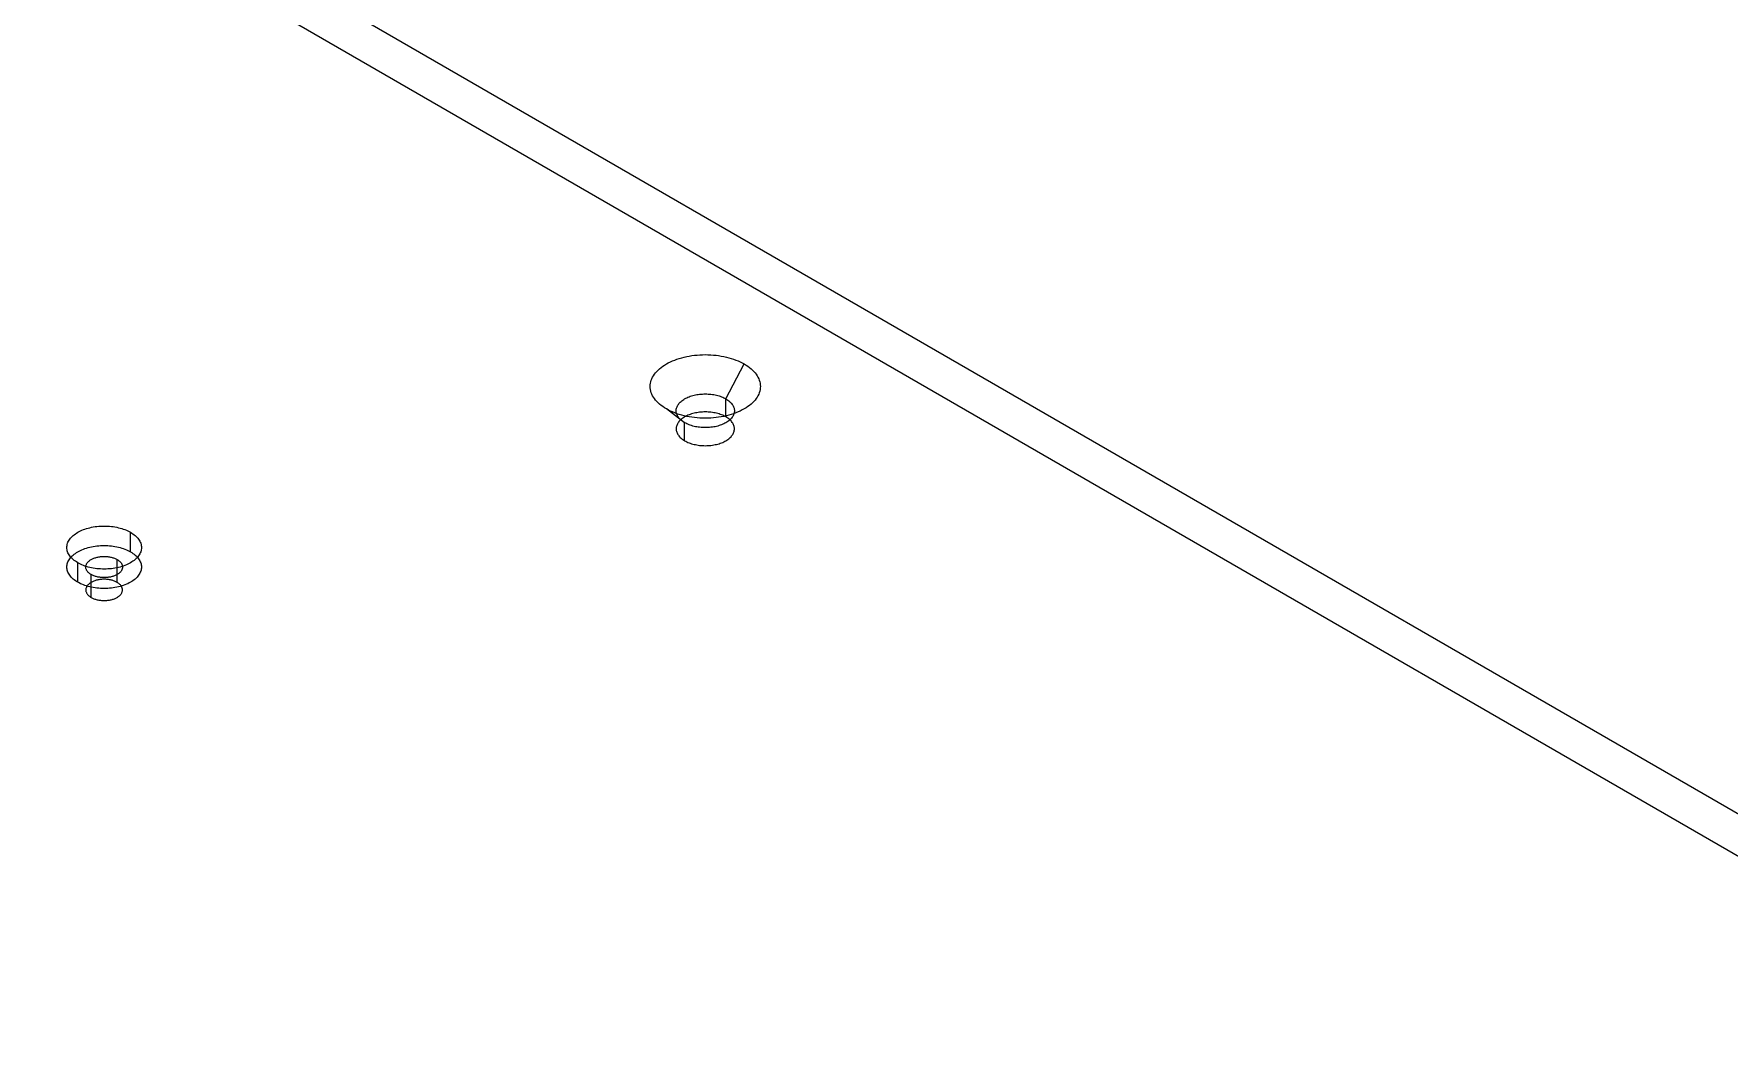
# Model space of a CAD drawing. Header units: inches. Extents: x 2 to 134, y 2 to 86.
# Drawn here: x 118.44 to 121.591, y 48.99 to 50.88 of the extents above; entities that cross this region are included whole.
import ezdxf

# ---------------------------------------------------------------- set-up
doc = ezdxf.new("R2010")
doc.units = ezdxf.units.IN
doc.header["$MEASUREMENT"] = 0

msp = doc.modelspace()

# ---------------------------------------------------------------- linework, layer by layer
at = {"layer": 'OUTLINE'}
for p, q in [((112.8781, 54.4716), (129.2222, 45.0351)), ((112.8781, 54.3929), (129.2222, 44.9563)), ((119.6088, 50.2625), (119.6121, 50.2647)), ((119.6121, 50.2647), (119.6156, 50.2668)), ((119.6156, 50.2668), (119.6192, 50.2688)), ((119.6192, 50.2688), (119.623, 50.2707)), ((119.623, 50.2707), (119.627, 50.2724)), ((119.627, 50.2724), (119.6311, 50.2741)), ((119.6311, 50.2741), (119.6353, 50.2757)), ((119.6353, 50.2757), (119.6397, 50.2771)), ((119.6397, 50.2771), (119.6442, 50.2784)), ((119.6442, 50.2784), (119.6488, 50.2796)), ((119.6488, 50.2796), (119.6535, 50.2806)), ((119.6535, 50.2806), (119.6582, 50.2815)), ((119.6582, 50.2815), (119.6631, 50.2823)), ((119.6631, 50.2823), (119.668, 50.2829)), ((119.668, 50.2829), (119.6729, 50.2834)), ((119.6729, 50.2834), (119.6779, 50.2838)), ((119.6779, 50.2838), (119.6829, 50.284)), ((119.6829, 50.284), (119.688, 50.2841)), ((119.688, 50.2841), (119.693, 50.284)), ((119.693, 50.284), (119.698, 50.2838)), ((119.698, 50.2838), (119.703, 50.2834)), ((119.703, 50.2834), (119.7079, 50.2829)), ((119.7079, 50.2829), (119.7128, 50.2823)), ((119.7128, 50.2823), (119.7177, 50.2815)), ((119.7177, 50.2815), (119.7224, 50.2806)), ((119.7224, 50.2806), (119.7271, 50.2796)), ((119.7263, 50.2019), (119.7604, 50.2668)), ((119.7271, 50.2796), (119.7317, 50.2784)), ((119.7317, 50.2784), (119.7362, 50.2771)), ((119.7362, 50.2771), (119.7406, 50.2757)), ((119.7406, 50.2757), (119.7448, 50.2741)), ((119.7448, 50.2741), (119.7489, 50.2724)), ((119.7489, 50.2724), (119.7529, 50.2707)), ((119.7529, 50.2707), (119.7567, 50.2688)), ((119.7567, 50.2688), (119.7604, 50.2668)), ((119.7604, 50.2668), (119.7638, 50.2647)), ((119.7638, 50.2647), (119.7671, 50.2625)), ((119.5861, 50.2308), (119.5867, 50.2336)), ((119.5867, 50.2336), (119.5875, 50.2365)), ((119.5875, 50.2365), (119.5886, 50.2393)), ((119.5886, 50.2393), (119.59, 50.2421)), ((119.59, 50.2421), (119.5916, 50.2449)), ((119.5916, 50.2449), (119.5934, 50.2476)), ((119.5934, 50.2476), (119.5954, 50.2502)), ((119.5954, 50.2502), (119.5977, 50.2528)), ((119.5977, 50.2528), (119.6001, 50.2553)), ((119.6001, 50.2553), (119.6028, 50.2578)), ((119.6028, 50.2578), (119.6057, 50.2602)), ((119.6057, 50.2602), (119.6088, 50.2625)), ((119.7671, 50.2625), (119.7702, 50.2602)), ((119.7702, 50.2602), (119.7731, 50.2578)), ((119.7731, 50.2578), (119.7758, 50.2553)), ((119.7758, 50.2553), (119.7783, 50.2528)), ((119.7783, 50.2528), (119.7805, 50.2502)), ((119.7805, 50.2502), (119.7825, 50.2476)), ((119.7825, 50.2476), (119.7844, 50.2449)), ((119.7844, 50.2449), (119.7859, 50.2421)), ((119.7859, 50.2421), (119.7873, 50.2393)), ((119.7873, 50.2393), (119.7884, 50.2365)), ((119.7884, 50.2365), (119.7892, 50.2336)), ((119.7892, 50.2336), (119.7898, 50.2308)), ((119.5856, 50.225), (119.5857, 50.2279)), ((119.5857, 50.2221), (119.5856, 50.225)), ((119.5857, 50.2279), (119.5861, 50.2308)), ((119.5861, 50.2192), (119.5857, 50.2221)), ((119.5867, 50.2163), (119.5861, 50.2192)), ((119.5875, 50.2134), (119.5867, 50.2163)), ((119.5886, 50.2106), (119.5875, 50.2134)), ((119.59, 50.2078), (119.5886, 50.2106)), ((119.5916, 50.205), (119.59, 50.2078)), ((119.5934, 50.2023), (119.5916, 50.205)), ((119.5954, 50.1997), (119.5934, 50.2023)), ((119.646, 50.1996), (119.6478, 50.2007)), ((119.6478, 50.2007), (119.6496, 50.2019)), ((119.6496, 50.2019), (119.6515, 50.2029)), ((119.6515, 50.2029), (119.6536, 50.2039)), ((119.6536, 50.2039), (119.6557, 50.2049)), ((119.6557, 50.2049), (119.6578, 50.2057)), ((119.6578, 50.2057), (119.6601, 50.2066)), ((119.6601, 50.2066), (119.6624, 50.2073)), ((119.6624, 50.2073), (119.6648, 50.208)), ((119.6648, 50.208), (119.6672, 50.2086)), ((119.6672, 50.2086), (119.6697, 50.2092)), ((119.6697, 50.2092), (119.6722, 50.2097)), ((119.6722, 50.2097), (119.6748, 50.2101)), ((119.6748, 50.2101), (119.6774, 50.2104)), ((119.6774, 50.2104), (119.68, 50.2107)), ((119.68, 50.2107), (119.6826, 50.2109)), ((119.6826, 50.2109), (119.6853, 50.211)), ((119.6853, 50.211), (119.688, 50.211)), ((119.688, 50.211), (119.6906, 50.211)), ((119.6906, 50.211), (119.6933, 50.2109)), ((119.6933, 50.2109), (119.6959, 50.2107)), ((119.6959, 50.2107), (119.6985, 50.2104)), ((119.6985, 50.2104), (119.7011, 50.2101)), ((119.7011, 50.2101), (119.7037, 50.2097)), ((119.7037, 50.2097), (119.7062, 50.2092)), ((119.7062, 50.2092), (119.7087, 50.2086)), ((119.7087, 50.2086), (119.7111, 50.208)), ((119.7111, 50.208), (119.7135, 50.2073)), ((119.7135, 50.2073), (119.7158, 50.2066)), ((119.7158, 50.2066), (119.7181, 50.2057)), ((119.7181, 50.2057), (119.7203, 50.2049)), ((119.7203, 50.2049), (119.7224, 50.2039)), ((119.7224, 50.2039), (119.7244, 50.2029)), ((119.7244, 50.2029), (119.7263, 50.2019)), ((119.7263, 50.1684), (119.7263, 50.2019)), ((119.7263, 50.2019), (119.7281, 50.2007)), ((119.7281, 50.2007), (119.7299, 50.1996)), ((119.7825, 50.2023), (119.7805, 50.1997)), ((119.7844, 50.205), (119.7825, 50.2023)), ((119.7859, 50.2078), (119.7844, 50.205)), ((119.7873, 50.2106), (119.7859, 50.2078)), ((119.7884, 50.2134), (119.7873, 50.2106)), ((119.7892, 50.2163), (119.7884, 50.2134)), ((119.7898, 50.2192), (119.7892, 50.2163)), ((119.7898, 50.2308), (119.7902, 50.2279)), ((119.7902, 50.2221), (119.7898, 50.2192)), ((119.7902, 50.2279), (119.7903, 50.225)), ((119.7903, 50.225), (119.7902, 50.2221)), ((119.5977, 50.1971), (119.5954, 50.1997)), ((119.6001, 50.1946), (119.5977, 50.1971)), ((119.6028, 50.1921), (119.6001, 50.1946)), ((119.6057, 50.1897), (119.6028, 50.1921)), ((119.6088, 50.1875), (119.6057, 50.1897)), ((119.6121, 50.1853), (119.6088, 50.1875)), ((119.6156, 50.1832), (119.6121, 50.1853)), ((119.6192, 50.1812), (119.6156, 50.1832)), ((119.6496, 50.1576), (119.6156, 50.1832)), ((119.623, 50.1793), (119.6192, 50.1812)), ((119.627, 50.1775), (119.623, 50.1793)), ((119.6311, 50.1758), (119.627, 50.1775)), ((119.6353, 50.1743), (119.6311, 50.1758)), ((119.6337, 50.1797), (119.6338, 50.1813)), ((119.6338, 50.1782), (119.6337, 50.1797)), ((119.6338, 50.1813), (119.634, 50.1828)), ((119.634, 50.1767), (119.6338, 50.1782)), ((119.634, 50.1828), (119.6343, 50.1843)), ((119.6343, 50.1751), (119.634, 50.1767)), ((119.6343, 50.1843), (119.6348, 50.1858)), ((119.6348, 50.1736), (119.6343, 50.1751)), ((119.6348, 50.1858), (119.6354, 50.1873)), ((119.6354, 50.1721), (119.6348, 50.1736)), ((119.6397, 50.1728), (119.6353, 50.1743)), ((119.6354, 50.1873), (119.6361, 50.1888)), ((119.6361, 50.1706), (119.6354, 50.1721)), ((119.6361, 50.1888), (119.6369, 50.1903)), ((119.6369, 50.1692), (119.6361, 50.1706)), ((119.6369, 50.1903), (119.6379, 50.1917)), ((119.6379, 50.1677), (119.6369, 50.1692)), ((119.6379, 50.1917), (119.6389, 50.1931)), ((119.6389, 50.1931), (119.6401, 50.1945)), ((119.6442, 50.1715), (119.6397, 50.1728)), ((119.6401, 50.1945), (119.6415, 50.1958)), ((119.6415, 50.1958), (119.6429, 50.1971)), ((119.6429, 50.1971), (119.6444, 50.1984)), ((119.6488, 50.1703), (119.6442, 50.1715)), ((119.6444, 50.1984), (119.646, 50.1996)), ((119.6535, 50.1693), (119.6488, 50.1703)), ((119.6515, 50.1694), (119.6496, 50.1684)), ((119.6536, 50.1704), (119.6515, 50.1694)), ((119.6582, 50.1684), (119.6535, 50.1693)), ((119.6557, 50.1714), (119.6536, 50.1704)), ((119.6578, 50.1723), (119.6557, 50.1714)), ((119.6601, 50.1731), (119.6578, 50.1723)), ((119.6624, 50.1739), (119.6601, 50.1731)), ((119.6648, 50.1745), (119.6624, 50.1739)), ((119.6672, 50.1752), (119.6648, 50.1745)), ((119.6697, 50.1757), (119.6672, 50.1752)), ((119.6722, 50.1762), (119.6697, 50.1757)), ((119.6748, 50.1766), (119.6722, 50.1762)), ((119.6774, 50.1769), (119.6748, 50.1766)), ((119.68, 50.1772), (119.6774, 50.1769)), ((119.6826, 50.1774), (119.68, 50.1772)), ((119.6853, 50.1775), (119.6826, 50.1774)), ((119.688, 50.1775), (119.6853, 50.1775)), ((119.6906, 50.1775), (119.688, 50.1775)), ((119.6933, 50.1774), (119.6906, 50.1775)), ((119.6959, 50.1772), (119.6933, 50.1774)), ((119.6985, 50.1769), (119.6959, 50.1772)), ((119.7011, 50.1766), (119.6985, 50.1769)), ((119.7037, 50.1762), (119.7011, 50.1766)), ((119.7062, 50.1757), (119.7037, 50.1762)), ((119.7087, 50.1752), (119.7062, 50.1757)), ((119.7111, 50.1745), (119.7087, 50.1752)), ((119.7135, 50.1739), (119.7111, 50.1745)), ((119.7158, 50.1731), (119.7135, 50.1739)), ((119.7181, 50.1723), (119.7158, 50.1731)), ((119.7224, 50.1693), (119.7177, 50.1684)), ((119.7203, 50.1714), (119.7181, 50.1723)), ((119.7224, 50.1704), (119.7203, 50.1714)), ((119.7244, 50.1694), (119.7224, 50.1704)), ((119.7271, 50.1703), (119.7224, 50.1693)), ((119.7263, 50.1684), (119.7244, 50.1694)), ((119.7317, 50.1715), (119.7271, 50.1703)), ((119.7299, 50.1996), (119.7315, 50.1984)), ((119.7315, 50.1984), (119.733, 50.1971)), ((119.7362, 50.1728), (119.7317, 50.1715)), ((119.733, 50.1971), (119.7345, 50.1958)), ((119.7345, 50.1958), (119.7358, 50.1945)), ((119.7358, 50.1945), (119.737, 50.1931)), ((119.7406, 50.1743), (119.7362, 50.1728)), ((119.737, 50.1931), (119.738, 50.1917)), ((119.738, 50.1917), (119.739, 50.1903)), ((119.739, 50.1692), (119.738, 50.1677)), ((119.739, 50.1903), (119.7398, 50.1888)), ((119.7398, 50.1706), (119.739, 50.1692)), ((119.7398, 50.1888), (119.7406, 50.1873)), ((119.7406, 50.1721), (119.7398, 50.1706)), ((119.7406, 50.1873), (119.7411, 50.1858)), ((119.7448, 50.1758), (119.7406, 50.1743)), ((119.7411, 50.1736), (119.7406, 50.1721)), ((119.7411, 50.1858), (119.7416, 50.1843)), ((119.7416, 50.1751), (119.7411, 50.1736)), ((119.7416, 50.1843), (119.7419, 50.1828)), ((119.7419, 50.1767), (119.7416, 50.1751)), ((119.7419, 50.1828), (119.7421, 50.1813)), ((119.7421, 50.1782), (119.7419, 50.1767)), ((119.7421, 50.1813), (119.7422, 50.1797)), ((119.7422, 50.1797), (119.7421, 50.1782)), ((119.7489, 50.1775), (119.7448, 50.1758)), ((119.7529, 50.1793), (119.7489, 50.1775)), ((119.7567, 50.1812), (119.7529, 50.1793)), ((119.7604, 50.1832), (119.7567, 50.1812)), ((119.7638, 50.1853), (119.7604, 50.1832)), ((119.7671, 50.1875), (119.7638, 50.1853)), ((119.7702, 50.1897), (119.7671, 50.1875)), ((119.7731, 50.1921), (119.7702, 50.1897)), ((119.7758, 50.1946), (119.7731, 50.1921)), ((119.7783, 50.1971), (119.7758, 50.1946)), ((119.7805, 50.1997), (119.7783, 50.1971)), ((119.6338, 50.1478), (119.6337, 50.1462)), ((119.6337, 50.1462), (119.6338, 50.1447)), ((119.634, 50.1493), (119.6338, 50.1478)), ((119.6338, 50.1447), (119.634, 50.1432)), ((119.6343, 50.1508), (119.634, 50.1493)), ((119.634, 50.1432), (119.6343, 50.1417)), ((119.6348, 50.1524), (119.6343, 50.1508)), ((119.6343, 50.1417), (119.6348, 50.1401)), ((119.6354, 50.1538), (119.6348, 50.1524)), ((119.6348, 50.1401), (119.6354, 50.1386)), ((119.6361, 50.1553), (119.6354, 50.1538)), ((119.6354, 50.1386), (119.6361, 50.1372)), ((119.6369, 50.1568), (119.6361, 50.1553)), ((119.6379, 50.1582), (119.6369, 50.1568)), ((119.6389, 50.1663), (119.6379, 50.1677)), ((119.6389, 50.1596), (119.6379, 50.1582)), ((119.6401, 50.165), (119.6389, 50.1663)), ((119.6401, 50.161), (119.6389, 50.1596)), ((119.6415, 50.1636), (119.6401, 50.165)), ((119.6415, 50.1623), (119.6401, 50.161)), ((119.6429, 50.1623), (119.6415, 50.1636)), ((119.6429, 50.1636), (119.6415, 50.1623)), ((119.6444, 50.1649), (119.6429, 50.1636)), ((119.6444, 50.1611), (119.6429, 50.1623)), ((119.646, 50.1661), (119.6444, 50.1649)), ((119.646, 50.1599), (119.6444, 50.1611)), ((119.6478, 50.1673), (119.646, 50.1661)), ((119.6478, 50.1587), (119.646, 50.1599)), ((119.6496, 50.1684), (119.6478, 50.1673)), ((119.6496, 50.1576), (119.6478, 50.1587)), ((119.6496, 50.1241), (119.6496, 50.1576)), ((119.6515, 50.1565), (119.6496, 50.1576)), ((119.6536, 50.1555), (119.6515, 50.1565)), ((119.6557, 50.1546), (119.6536, 50.1555)), ((119.6578, 50.1537), (119.6557, 50.1546)), ((119.6601, 50.1529), (119.6578, 50.1537)), ((119.6631, 50.1676), (119.6582, 50.1684)), ((119.6624, 50.1521), (119.6601, 50.1529)), ((119.6648, 50.1514), (119.6624, 50.1521)), ((119.668, 50.167), (119.6631, 50.1676)), ((119.6672, 50.1508), (119.6648, 50.1514)), ((119.6697, 50.1502), (119.6672, 50.1508)), ((119.6729, 50.1665), (119.668, 50.167)), ((119.6722, 50.1498), (119.6697, 50.1502)), ((119.6748, 50.1494), (119.6722, 50.1498)), ((119.6779, 50.1661), (119.6729, 50.1665)), ((119.6774, 50.149), (119.6748, 50.1494)), ((119.68, 50.1488), (119.6774, 50.149)), ((119.6829, 50.1659), (119.6779, 50.1661)), ((119.6826, 50.1486), (119.68, 50.1488)), ((119.6853, 50.1485), (119.6826, 50.1486)), ((119.688, 50.1658), (119.6829, 50.1659)), ((119.688, 50.1484), (119.6853, 50.1485)), ((119.693, 50.1659), (119.688, 50.1658)), ((119.6906, 50.1485), (119.688, 50.1484)), ((119.6933, 50.1486), (119.6906, 50.1485)), ((119.698, 50.1661), (119.693, 50.1659)), ((119.6959, 50.1488), (119.6933, 50.1486)), ((119.6985, 50.149), (119.6959, 50.1488)), ((119.703, 50.1665), (119.698, 50.1661)), ((119.7011, 50.1494), (119.6985, 50.149)), ((119.7037, 50.1498), (119.7011, 50.1494)), ((119.7079, 50.167), (119.703, 50.1665)), ((119.7062, 50.1502), (119.7037, 50.1498)), ((119.7087, 50.1508), (119.7062, 50.1502)), ((119.7128, 50.1676), (119.7079, 50.167)), ((119.7111, 50.1514), (119.7087, 50.1508)), ((119.7135, 50.1521), (119.7111, 50.1514)), ((119.7177, 50.1684), (119.7128, 50.1676)), ((119.7158, 50.1529), (119.7135, 50.1521)), ((119.7181, 50.1537), (119.7158, 50.1529)), ((119.7203, 50.1546), (119.7181, 50.1537)), ((119.7224, 50.1555), (119.7203, 50.1546)), ((119.7244, 50.1565), (119.7224, 50.1555)), ((119.7263, 50.1576), (119.7244, 50.1565)), ((119.7281, 50.1673), (119.7263, 50.1684)), ((119.7281, 50.1587), (119.7263, 50.1576)), ((119.7299, 50.1661), (119.7281, 50.1673)), ((119.7299, 50.1599), (119.7281, 50.1587)), ((119.7315, 50.1649), (119.7299, 50.1661)), ((119.7315, 50.1611), (119.7299, 50.1599)), ((119.733, 50.1636), (119.7315, 50.1649)), ((119.733, 50.1623), (119.7315, 50.1611)), ((119.7345, 50.1623), (119.733, 50.1636)), ((119.7345, 50.1636), (119.733, 50.1623)), ((119.7358, 50.165), (119.7345, 50.1636)), ((119.7358, 50.161), (119.7345, 50.1623)), ((119.737, 50.1663), (119.7358, 50.165)), ((119.737, 50.1596), (119.7358, 50.161)), ((119.738, 50.1677), (119.737, 50.1663)), ((119.738, 50.1582), (119.737, 50.1596)), ((119.739, 50.1568), (119.738, 50.1582)), ((119.7398, 50.1553), (119.739, 50.1568)), ((119.7406, 50.1538), (119.7398, 50.1553)), ((119.7398, 50.1372), (119.7406, 50.1386)), ((119.7411, 50.1524), (119.7406, 50.1538)), ((119.7406, 50.1386), (119.7411, 50.1401)), ((119.7416, 50.1508), (119.7411, 50.1524)), ((119.7411, 50.1401), (119.7416, 50.1417)), ((119.7419, 50.1493), (119.7416, 50.1508)), ((119.7416, 50.1417), (119.7419, 50.1432)), ((119.7421, 50.1478), (119.7419, 50.1493)), ((119.7419, 50.1432), (119.7421, 50.1447)), ((119.7422, 50.1462), (119.7421, 50.1478)), ((119.7421, 50.1447), (119.7422, 50.1462)), ((119.6361, 50.1372), (119.6369, 50.1357)), ((119.6369, 50.1357), (119.6379, 50.1343)), ((119.6379, 50.1343), (119.6389, 50.1329)), ((119.6389, 50.1329), (119.6401, 50.1315)), ((119.6401, 50.1315), (119.6415, 50.1302)), ((119.6415, 50.1302), (119.6429, 50.1289)), ((119.6429, 50.1289), (119.6444, 50.1276)), ((119.6444, 50.1276), (119.646, 50.1264)), ((119.646, 50.1264), (119.6478, 50.1252)), ((119.6478, 50.1252), (119.6496, 50.1241)), ((119.6496, 50.1241), (119.6515, 50.123)), ((119.6515, 50.123), (119.6536, 50.122)), ((119.6536, 50.122), (119.6557, 50.1211)), ((119.6557, 50.1211), (119.6578, 50.1202)), ((119.6578, 50.1202), (119.6601, 50.1194)), ((119.6601, 50.1194), (119.6624, 50.1186)), ((119.6624, 50.1186), (119.6648, 50.1179)), ((119.6648, 50.1179), (119.6672, 50.1173)), ((119.6672, 50.1173), (119.6697, 50.1168)), ((119.6697, 50.1168), (119.6722, 50.1163)), ((119.6722, 50.1163), (119.6748, 50.1159)), ((119.6748, 50.1159), (119.6774, 50.1155)), ((119.6774, 50.1155), (119.68, 50.1153)), ((119.68, 50.1153), (119.6826, 50.1151)), ((119.6826, 50.1151), (119.6853, 50.115)), ((119.6853, 50.115), (119.688, 50.1149)), ((119.688, 50.1149), (119.6906, 50.115)), ((119.6906, 50.115), (119.6933, 50.1151)), ((119.6933, 50.1151), (119.6959, 50.1153)), ((119.6959, 50.1153), (119.6985, 50.1155)), ((119.6985, 50.1155), (119.7011, 50.1159)), ((119.7011, 50.1159), (119.7037, 50.1163)), ((119.7037, 50.1163), (119.7062, 50.1168)), ((119.7062, 50.1168), (119.7087, 50.1173)), ((119.7087, 50.1173), (119.7111, 50.1179)), ((119.7111, 50.1179), (119.7135, 50.1186)), ((119.7135, 50.1186), (119.7158, 50.1194)), ((119.7158, 50.1194), (119.7181, 50.1202)), ((119.7181, 50.1202), (119.7203, 50.1211)), ((119.7203, 50.1211), (119.7224, 50.122)), ((119.7224, 50.122), (119.7244, 50.123)), ((119.7244, 50.123), (119.7263, 50.1241)), ((119.7263, 50.1241), (119.7281, 50.1252)), ((119.7281, 50.1252), (119.7299, 50.1264)), ((119.7299, 50.1264), (119.7315, 50.1276)), ((119.7315, 50.1276), (119.733, 50.1289)), ((119.733, 50.1289), (119.7345, 50.1302)), ((119.7345, 50.1302), (119.7358, 50.1315)), ((119.7358, 50.1315), (119.737, 50.1329)), ((119.737, 50.1329), (119.738, 50.1343)), ((119.738, 50.1343), (119.739, 50.1357)), ((119.739, 50.1357), (119.7398, 50.1372)), ((118.5128, 49.9478), (118.5148, 49.9494)), ((118.5148, 49.9494), (118.5169, 49.9509)), ((118.5169, 49.9509), (118.5191, 49.9524)), ((118.5191, 49.9524), (118.5215, 49.9539)), ((118.5215, 49.9539), (118.5239, 49.9552)), ((118.5239, 49.9552), (118.5265, 49.9565)), ((118.5265, 49.9565), (118.5292, 49.9577)), ((118.5292, 49.9577), (118.532, 49.9588)), ((118.532, 49.9588), (118.5348, 49.9599)), ((118.5348, 49.9599), (118.5378, 49.9609)), ((118.5378, 49.9609), (118.5408, 49.9617)), ((118.5408, 49.9617), (118.5439, 49.9625)), ((118.5439, 49.9625), (118.5471, 49.9632)), ((118.5471, 49.9632), (118.5503, 49.9639)), ((118.5503, 49.9639), (118.5536, 49.9644)), ((118.5536, 49.9644), (118.5569, 49.9648)), ((118.5569, 49.9648), (118.5603, 49.9651)), ((118.5603, 49.9651), (118.5637, 49.9654)), ((118.5637, 49.9654), (118.5671, 49.9655)), ((118.5671, 49.9655), (118.5705, 49.9656)), ((118.5705, 49.9656), (118.5739, 49.9655)), ((118.5739, 49.9655), (118.5773, 49.9654)), ((118.5773, 49.9654), (118.5806, 49.9651)), ((118.5806, 49.9651), (118.584, 49.9648)), ((118.584, 49.9648), (118.5873, 49.9644)), ((118.5873, 49.9644), (118.5906, 49.9639)), ((118.5906, 49.9639), (118.5938, 49.9632)), ((118.5938, 49.9632), (118.597, 49.9625)), ((118.597, 49.9625), (118.6001, 49.9617)), ((118.6001, 49.9617), (118.6031, 49.9609)), ((118.6031, 49.9609), (118.6061, 49.9599)), ((118.6061, 49.9599), (118.609, 49.9588)), ((118.609, 49.9588), (118.6117, 49.9577)), ((118.6117, 49.9577), (118.6144, 49.9565)), ((118.6144, 49.9565), (118.617, 49.9552)), ((118.617, 49.9552), (118.6195, 49.9539)), ((118.6195, 49.9176), (118.6195, 49.9539)), ((118.6195, 49.9539), (118.6218, 49.9524)), ((118.6218, 49.9524), (118.624, 49.9509)), ((118.624, 49.9509), (118.6261, 49.9494)), ((118.6261, 49.9494), (118.6281, 49.9478)), ((118.5012, 49.9275), (118.5015, 49.9295)), ((118.5012, 49.9256), (118.5012, 49.9275)), ((118.5012, 49.9236), (118.5012, 49.9256)), ((118.5015, 49.9216), (118.5012, 49.9236)), ((118.5015, 49.9295), (118.5019, 49.9314)), ((118.5019, 49.9197), (118.5015, 49.9216)), ((118.5019, 49.9314), (118.5025, 49.9334)), ((118.5025, 49.9178), (118.5019, 49.9197)), ((118.5025, 49.9334), (118.5032, 49.9353)), ((118.5032, 49.9158), (118.5025, 49.9178)), ((118.5032, 49.9353), (118.5041, 49.9372)), ((118.5041, 49.9372), (118.5052, 49.939)), ((118.5052, 49.939), (118.5064, 49.9409)), ((118.5064, 49.9409), (118.5078, 49.9427)), ((118.5078, 49.9427), (118.5093, 49.9444)), ((118.5093, 49.9444), (118.511, 49.9461)), ((118.511, 49.9461), (118.5128, 49.9478)), ((118.5191, 49.9162), (118.5215, 49.9176)), ((118.5215, 49.9176), (118.5239, 49.919)), ((118.5239, 49.919), (118.5265, 49.9203)), ((118.5265, 49.9203), (118.5292, 49.9215)), ((118.5292, 49.9215), (118.532, 49.9226)), ((118.532, 49.9226), (118.5348, 49.9237)), ((118.5348, 49.9237), (118.5378, 49.9246)), ((118.5378, 49.9246), (118.5408, 49.9255)), ((118.5408, 49.9255), (118.5439, 49.9263)), ((118.5439, 49.9263), (118.5471, 49.927)), ((118.5471, 49.927), (118.5503, 49.9276)), ((118.5503, 49.9276), (118.5536, 49.9282)), ((118.5536, 49.9282), (118.5569, 49.9286)), ((118.5569, 49.9286), (118.5603, 49.9289)), ((118.5603, 49.9289), (118.5637, 49.9292)), ((118.5637, 49.9292), (118.5671, 49.9293)), ((118.5671, 49.9293), (118.5705, 49.9294)), ((118.5705, 49.9294), (118.5739, 49.9293)), ((118.5739, 49.9293), (118.5773, 49.9292)), ((118.5773, 49.9292), (118.5806, 49.9289)), ((118.5806, 49.9289), (118.584, 49.9286)), ((118.584, 49.9286), (118.5873, 49.9282)), ((118.5873, 49.9282), (118.5906, 49.9276)), ((118.5906, 49.9276), (118.5938, 49.927)), ((118.5938, 49.927), (118.597, 49.9263)), ((118.597, 49.9263), (118.6001, 49.9255)), ((118.6001, 49.9255), (118.6031, 49.9246)), ((118.6031, 49.9246), (118.6061, 49.9237)), ((118.6061, 49.9237), (118.609, 49.9226)), ((118.609, 49.9226), (118.6117, 49.9215)), ((118.6117, 49.9215), (118.6144, 49.9203)), ((118.6144, 49.9203), (118.617, 49.919)), ((118.617, 49.919), (118.6195, 49.9176)), ((118.6195, 49.9176), (118.6218, 49.9162)), ((118.6281, 49.9478), (118.6299, 49.9461)), ((118.6299, 49.9461), (118.6316, 49.9444)), ((118.6316, 49.9444), (118.6331, 49.9427)), ((118.6331, 49.9427), (118.6345, 49.9409)), ((118.6345, 49.9409), (118.6357, 49.939)), ((118.6357, 49.939), (118.6368, 49.9372)), ((118.6368, 49.9372), (118.6377, 49.9353)), ((118.6377, 49.9353), (118.6384, 49.9334)), ((118.6384, 49.9178), (118.6377, 49.9158)), ((118.6384, 49.9334), (118.639, 49.9314)), ((118.639, 49.9197), (118.6384, 49.9178)), ((118.639, 49.9314), (118.6394, 49.9295)), ((118.6394, 49.9216), (118.639, 49.9197)), ((118.6394, 49.9295), (118.6397, 49.9275)), ((118.6397, 49.9236), (118.6394, 49.9216)), ((118.6397, 49.9275), (118.6398, 49.9256)), ((118.6398, 49.9256), (118.6397, 49.9236)), ((118.5012, 49.8913), (118.5015, 49.8933)), ((118.5012, 49.8894), (118.5012, 49.8913)), ((118.5012, 49.8874), (118.5012, 49.8894)), ((118.5015, 49.8854), (118.5012, 49.8874)), ((118.5015, 49.8933), (118.5019, 49.8952)), ((118.5019, 49.8952), (118.5025, 49.8972)), ((118.5025, 49.8972), (118.5032, 49.8991)), ((118.5041, 49.914), (118.5032, 49.9158)), ((118.5032, 49.8991), (118.5041, 49.901)), ((118.5052, 49.9121), (118.5041, 49.914)), ((118.5041, 49.901), (118.5052, 49.9028)), ((118.5064, 49.9103), (118.5052, 49.9121)), ((118.5052, 49.9028), (118.5064, 49.9047)), ((118.5078, 49.9085), (118.5064, 49.9103)), ((118.5064, 49.9047), (118.5078, 49.9065)), ((118.5093, 49.9067), (118.5078, 49.9085)), ((118.5078, 49.9065), (118.5093, 49.9082)), ((118.5093, 49.9082), (118.511, 49.9099)), ((118.511, 49.905), (118.5093, 49.9067)), ((118.511, 49.9099), (118.5128, 49.9116)), ((118.5128, 49.9033), (118.511, 49.905)), ((118.5128, 49.9116), (118.5148, 49.9132)), ((118.5148, 49.9017), (118.5128, 49.9033)), ((118.5148, 49.9132), (118.5169, 49.9147)), ((118.5169, 49.9002), (118.5148, 49.9017)), ((118.5169, 49.9147), (118.5191, 49.9162)), ((118.5191, 49.8987), (118.5169, 49.9002)), ((118.5215, 49.8973), (118.5191, 49.8987)), ((118.5215, 49.8611), (118.5215, 49.8973)), ((118.5239, 49.8959), (118.5215, 49.8973)), ((118.5265, 49.8946), (118.5239, 49.8959)), ((118.5292, 49.8934), (118.5265, 49.8946)), ((118.532, 49.8923), (118.5292, 49.8934)), ((118.5348, 49.8912), (118.532, 49.8923)), ((118.5378, 49.8903), (118.5348, 49.8912)), ((118.5363, 49.8894), (118.5364, 49.8903)), ((118.5364, 49.8884), (118.5363, 49.8894)), ((118.5364, 49.8903), (118.5365, 49.8913)), ((118.5365, 49.8874), (118.5364, 49.8884)), ((118.5365, 49.8913), (118.5367, 49.8922)), ((118.5367, 49.8865), (118.5365, 49.8874)), ((118.5367, 49.8922), (118.537, 49.8932)), ((118.537, 49.8855), (118.5367, 49.8865)), ((118.537, 49.8932), (118.5374, 49.8941)), ((118.5374, 49.8846), (118.537, 49.8855)), ((118.5374, 49.8941), (118.5378, 49.8951)), ((118.5378, 49.8951), (118.5383, 49.896)), ((118.5408, 49.8894), (118.5378, 49.8903)), ((118.5383, 49.896), (118.5389, 49.8969)), ((118.5389, 49.8969), (118.5396, 49.8978)), ((118.5396, 49.8978), (118.5404, 49.8986)), ((118.5404, 49.8986), (118.5412, 49.8995)), ((118.5439, 49.8886), (118.5408, 49.8894)), ((118.5412, 49.8995), (118.5421, 49.9003)), ((118.5421, 49.9003), (118.543, 49.9011)), ((118.543, 49.9011), (118.5441, 49.9019)), ((118.5471, 49.8879), (118.5439, 49.8886)), ((118.5441, 49.9019), (118.5452, 49.9026)), ((118.5452, 49.9026), (118.5463, 49.9033)), ((118.5463, 49.9033), (118.5475, 49.904)), ((118.5503, 49.8873), (118.5471, 49.8879)), ((118.5475, 49.904), (118.5488, 49.9046)), ((118.5488, 49.9046), (118.5501, 49.9052)), ((118.5501, 49.9052), (118.5515, 49.9057)), ((118.5536, 49.8868), (118.5503, 49.8873)), ((118.5515, 49.9057), (118.5529, 49.9063)), ((118.5529, 49.9063), (118.5544, 49.9067)), ((118.5569, 49.8863), (118.5536, 49.8868)), ((118.5544, 49.9067), (118.5559, 49.9072)), ((118.5559, 49.9072), (118.5574, 49.9076)), ((118.5603, 49.886), (118.5569, 49.8863)), ((118.5574, 49.9076), (118.559, 49.9079)), ((118.559, 49.9079), (118.5606, 49.9082)), ((118.5637, 49.8858), (118.5603, 49.886)), ((118.5606, 49.9082), (118.5622, 49.9085)), ((118.5622, 49.9085), (118.5638, 49.9087)), ((118.5671, 49.8856), (118.5637, 49.8858)), ((118.5638, 49.9087), (118.5655, 49.9088)), ((118.5655, 49.9088), (118.5671, 49.909)), ((118.5671, 49.909), (118.5688, 49.909)), ((118.5705, 49.8856), (118.5671, 49.8856)), ((118.5688, 49.909), (118.5705, 49.9091)), ((118.5705, 49.9091), (118.5721, 49.909)), ((118.5739, 49.8856), (118.5705, 49.8856)), ((118.5721, 49.909), (118.5738, 49.909)), ((118.5738, 49.909), (118.5755, 49.9088)), ((118.5773, 49.8858), (118.5739, 49.8856)), ((118.5755, 49.9088), (118.5771, 49.9087)), ((118.5771, 49.9087), (118.5788, 49.9085)), ((118.5806, 49.886), (118.5773, 49.8858)), ((118.5788, 49.9085), (118.5804, 49.9082)), ((118.5804, 49.9082), (118.582, 49.9079)), ((118.584, 49.8863), (118.5806, 49.886)), ((118.582, 49.9079), (118.5835, 49.9076)), ((118.5835, 49.9076), (118.5851, 49.9072)), ((118.5873, 49.8868), (118.584, 49.8863)), ((118.5851, 49.9072), (118.5865, 49.9067)), ((118.5865, 49.9067), (118.588, 49.9063)), ((118.5906, 49.8873), (118.5873, 49.8868)), ((118.588, 49.9063), (118.5894, 49.9057)), ((118.5894, 49.9057), (118.5908, 49.9052)), ((118.5938, 49.8879), (118.5906, 49.8873)), ((118.5908, 49.9052), (118.5921, 49.9046)), ((118.5921, 49.9046), (118.5934, 49.904)), ((118.5934, 49.904), (118.5946, 49.9033)), ((118.597, 49.8886), (118.5938, 49.8879)), ((118.5946, 49.9033), (118.5957, 49.9026)), ((118.5946, 49.8608), (118.5946, 49.9033)), ((118.5957, 49.9026), (118.5968, 49.9019)), ((118.5968, 49.9019), (118.5979, 49.9011)), ((118.6001, 49.8894), (118.597, 49.8886)), ((118.5979, 49.9011), (118.5988, 49.9003)), ((118.5988, 49.9003), (118.5997, 49.8995)), ((118.5997, 49.8995), (118.6006, 49.8986)), ((118.6031, 49.8903), (118.6001, 49.8894)), ((118.6006, 49.8986), (118.6013, 49.8978)), ((118.6013, 49.8978), (118.602, 49.8969)), ((118.602, 49.8969), (118.6026, 49.896)), ((118.6026, 49.896), (118.6031, 49.8951)), ((118.6031, 49.8951), (118.6036, 49.8941)), ((118.6061, 49.8912), (118.6031, 49.8903)), ((118.6036, 49.8941), (118.6039, 49.8932)), ((118.6039, 49.8855), (118.6036, 49.8846)), ((118.6039, 49.8932), (118.6042, 49.8922)), ((118.6042, 49.8865), (118.6039, 49.8855)), ((118.6042, 49.8922), (118.6044, 49.8913)), ((118.6044, 49.8874), (118.6042, 49.8865)), ((118.6044, 49.8913), (118.6045, 49.8903)), ((118.6045, 49.8884), (118.6044, 49.8874)), ((118.6045, 49.8903), (118.6046, 49.8894)), ((118.6046, 49.8894), (118.6045, 49.8884)), ((118.609, 49.8923), (118.6061, 49.8912)), ((118.6117, 49.8934), (118.609, 49.8923)), ((118.6144, 49.8946), (118.6117, 49.8934)), ((118.617, 49.8959), (118.6144, 49.8946)), ((118.6195, 49.8973), (118.617, 49.8959)), ((118.6218, 49.8987), (118.6195, 49.8973)), ((118.6218, 49.9162), (118.624, 49.9147)), ((118.624, 49.9002), (118.6218, 49.8987)), ((118.624, 49.9147), (118.6261, 49.9132)), ((118.6261, 49.9017), (118.624, 49.9002)), ((118.6261, 49.9132), (118.6281, 49.9116)), ((118.6281, 49.9033), (118.6261, 49.9017)), ((118.6281, 49.9116), (118.6299, 49.9099)), ((118.6299, 49.905), (118.6281, 49.9033)), ((118.6299, 49.9099), (118.6316, 49.9082)), ((118.6316, 49.9067), (118.6299, 49.905)), ((118.6331, 49.9085), (118.6316, 49.9067)), ((118.6316, 49.9082), (118.6331, 49.9065)), ((118.6345, 49.9103), (118.6331, 49.9085)), ((118.6331, 49.9065), (118.6345, 49.9047)), ((118.6357, 49.9121), (118.6345, 49.9103)), ((118.6345, 49.9047), (118.6357, 49.9028)), ((118.6368, 49.914), (118.6357, 49.9121)), ((118.6357, 49.9028), (118.6368, 49.901)), ((118.6377, 49.9158), (118.6368, 49.914)), ((118.6368, 49.901), (118.6377, 49.8991)), ((118.6377, 49.8991), (118.6384, 49.8972)), ((118.6384, 49.8972), (118.639, 49.8952)), ((118.639, 49.8952), (118.6394, 49.8933)), ((118.6394, 49.8933), (118.6397, 49.8913)), ((118.6397, 49.8874), (118.6394, 49.8854)), ((118.6397, 49.8913), (118.6398, 49.8894)), ((118.6398, 49.8894), (118.6397, 49.8874)), ((118.5019, 49.8835), (118.5015, 49.8854)), ((118.5025, 49.8816), (118.5019, 49.8835)), ((118.5032, 49.8796), (118.5025, 49.8816)), ((118.5041, 49.8777), (118.5032, 49.8796)), ((118.5052, 49.8759), (118.5041, 49.8777)), ((118.5064, 49.874), (118.5052, 49.8759)), ((118.5078, 49.8723), (118.5064, 49.874)), ((118.5093, 49.8705), (118.5078, 49.8723)), ((118.511, 49.8688), (118.5093, 49.8705)), ((118.5128, 49.8671), (118.511, 49.8688)), ((118.5148, 49.8655), (118.5128, 49.8671)), ((118.5169, 49.864), (118.5148, 49.8655)), ((118.5191, 49.8625), (118.5169, 49.864)), ((118.5215, 49.8611), (118.5191, 49.8625)), ((118.5239, 49.8597), (118.5215, 49.8611)), ((118.5265, 49.8584), (118.5239, 49.8597)), ((118.5292, 49.8572), (118.5265, 49.8584)), ((118.532, 49.8561), (118.5292, 49.8572)), ((118.5348, 49.855), (118.532, 49.8561)), ((118.5378, 49.8541), (118.5348, 49.855)), ((118.5378, 49.8836), (118.5374, 49.8846)), ((118.5383, 49.8827), (118.5378, 49.8836)), ((118.5408, 49.8532), (118.5378, 49.8541)), ((118.5389, 49.8818), (118.5383, 49.8827)), ((118.5389, 49.8544), (118.5383, 49.8535)), ((118.5396, 49.8809), (118.5389, 49.8818)), ((118.5396, 49.8553), (118.5389, 49.8544)), ((118.5404, 49.8801), (118.5396, 49.8809)), ((118.5404, 49.8561), (118.5396, 49.8553)), ((118.5412, 49.8792), (118.5404, 49.8801)), ((118.5412, 49.857), (118.5404, 49.8561)), ((118.5421, 49.8784), (118.5412, 49.8792)), ((118.5421, 49.8578), (118.5412, 49.857)), ((118.543, 49.8776), (118.5421, 49.8784)), ((118.543, 49.8586), (118.5421, 49.8578)), ((118.5441, 49.8769), (118.543, 49.8776)), ((118.5441, 49.8594), (118.543, 49.8586)), ((118.5452, 49.8761), (118.5441, 49.8769)), ((118.5452, 49.8601), (118.5441, 49.8594)), ((118.5463, 49.8754), (118.5452, 49.8761)), ((118.5463, 49.8608), (118.5452, 49.8601)), ((118.5463, 49.8329), (118.5463, 49.8754)), ((118.5475, 49.8748), (118.5463, 49.8754)), ((118.5475, 49.8614), (118.5463, 49.8608)), ((118.5488, 49.8741), (118.5475, 49.8748)), ((118.5488, 49.8621), (118.5475, 49.8614)), ((118.5501, 49.8735), (118.5488, 49.8741)), ((118.5501, 49.8627), (118.5488, 49.8621)), ((118.5515, 49.873), (118.5501, 49.8735)), ((118.5515, 49.8632), (118.5501, 49.8627)), ((118.5529, 49.8725), (118.5515, 49.873)), ((118.5529, 49.8638), (118.5515, 49.8632)), ((118.5544, 49.872), (118.5529, 49.8725)), ((118.5544, 49.8642), (118.5529, 49.8638)), ((118.5559, 49.8715), (118.5544, 49.872)), ((118.5559, 49.8647), (118.5544, 49.8642)), ((118.5574, 49.8712), (118.5559, 49.8715)), ((118.5574, 49.8651), (118.5559, 49.8647)), ((118.559, 49.8708), (118.5574, 49.8712)), ((118.559, 49.8654), (118.5574, 49.8651)), ((118.5606, 49.8705), (118.559, 49.8708)), ((118.5606, 49.8657), (118.559, 49.8654)), ((118.5622, 49.8702), (118.5606, 49.8705)), ((118.5622, 49.866), (118.5606, 49.8657)), ((118.5638, 49.87), (118.5622, 49.8702)), ((118.5638, 49.8662), (118.5622, 49.866)), ((118.5655, 49.8699), (118.5638, 49.87)), ((118.5655, 49.8663), (118.5638, 49.8662)), ((118.5671, 49.8697), (118.5655, 49.8699)), ((118.5671, 49.8665), (118.5655, 49.8663)), ((118.5688, 49.8697), (118.5671, 49.8697)), ((118.5688, 49.8665), (118.5671, 49.8665)), ((118.5705, 49.8697), (118.5688, 49.8697)), ((118.5705, 49.8666), (118.5688, 49.8665)), ((118.5721, 49.8697), (118.5705, 49.8697)), ((118.5721, 49.8665), (118.5705, 49.8666)), ((118.5738, 49.8697), (118.5721, 49.8697)), ((118.5738, 49.8665), (118.5721, 49.8665)), ((118.5755, 49.8699), (118.5738, 49.8697)), ((118.5755, 49.8663), (118.5738, 49.8665)), ((118.5771, 49.87), (118.5755, 49.8699)), ((118.5771, 49.8662), (118.5755, 49.8663)), ((118.5788, 49.8702), (118.5771, 49.87)), ((118.5788, 49.866), (118.5771, 49.8662)), ((118.5804, 49.8705), (118.5788, 49.8702)), ((118.5804, 49.8657), (118.5788, 49.866)), ((118.582, 49.8708), (118.5804, 49.8705)), ((118.582, 49.8654), (118.5804, 49.8657)), ((118.5835, 49.8712), (118.582, 49.8708)), ((118.5835, 49.8651), (118.582, 49.8654)), ((118.5851, 49.8715), (118.5835, 49.8712)), ((118.5851, 49.8647), (118.5835, 49.8651)), ((118.5865, 49.872), (118.5851, 49.8715)), ((118.5865, 49.8642), (118.5851, 49.8647)), ((118.588, 49.8725), (118.5865, 49.872)), ((118.588, 49.8638), (118.5865, 49.8642)), ((118.5894, 49.873), (118.588, 49.8725)), ((118.5894, 49.8632), (118.588, 49.8638)), ((118.5908, 49.8735), (118.5894, 49.873)), ((118.5908, 49.8627), (118.5894, 49.8632)), ((118.5921, 49.8741), (118.5908, 49.8735)), ((118.5921, 49.8621), (118.5908, 49.8627)), ((118.5934, 49.8748), (118.5921, 49.8741)), ((118.5934, 49.8614), (118.5921, 49.8621)), ((118.5946, 49.8754), (118.5934, 49.8748)), ((118.5946, 49.8608), (118.5934, 49.8614)), ((118.5957, 49.8761), (118.5946, 49.8754)), ((118.5957, 49.8601), (118.5946, 49.8608)), ((118.5968, 49.8769), (118.5957, 49.8761)), ((118.5968, 49.8594), (118.5957, 49.8601)), ((118.5979, 49.8776), (118.5968, 49.8769)), ((118.5979, 49.8586), (118.5968, 49.8594)), ((118.5988, 49.8784), (118.5979, 49.8776)), ((118.5988, 49.8578), (118.5979, 49.8586)), ((118.5997, 49.8792), (118.5988, 49.8784)), ((118.5997, 49.857), (118.5988, 49.8578)), ((118.6006, 49.8801), (118.5997, 49.8792)), ((118.6006, 49.8561), (118.5997, 49.857)), ((118.6031, 49.8541), (118.6001, 49.8532)), ((118.6013, 49.8809), (118.6006, 49.8801)), ((118.6013, 49.8553), (118.6006, 49.8561)), ((118.602, 49.8818), (118.6013, 49.8809)), ((118.602, 49.8544), (118.6013, 49.8553)), ((118.6026, 49.8827), (118.602, 49.8818)), ((118.6026, 49.8535), (118.602, 49.8544)), ((118.6031, 49.8836), (118.6026, 49.8827)), ((118.6036, 49.8846), (118.6031, 49.8836)), ((118.6061, 49.855), (118.6031, 49.8541)), ((118.609, 49.8561), (118.6061, 49.855)), ((118.6117, 49.8572), (118.609, 49.8561)), ((118.6144, 49.8584), (118.6117, 49.8572)), ((118.617, 49.8597), (118.6144, 49.8584)), ((118.6195, 49.8611), (118.617, 49.8597)), ((118.6218, 49.8625), (118.6195, 49.8611)), ((118.624, 49.864), (118.6218, 49.8625)), ((118.6261, 49.8655), (118.624, 49.864)), ((118.6281, 49.8671), (118.6261, 49.8655)), ((118.6299, 49.8688), (118.6281, 49.8671)), ((118.6316, 49.8705), (118.6299, 49.8688)), ((118.6331, 49.8723), (118.6316, 49.8705)), ((118.6345, 49.874), (118.6331, 49.8723)), ((118.6357, 49.8759), (118.6345, 49.874)), ((118.6368, 49.8777), (118.6357, 49.8759)), ((118.6377, 49.8796), (118.6368, 49.8777)), ((118.6384, 49.8816), (118.6377, 49.8796)), ((118.639, 49.8835), (118.6384, 49.8816)), ((118.6394, 49.8854), (118.639, 49.8835)), ((118.5364, 49.8478), (118.5363, 49.8469)), ((118.5363, 49.8469), (118.5364, 49.8459)), ((118.5365, 49.8488), (118.5364, 49.8478)), ((118.5364, 49.8459), (118.5365, 49.8449)), ((118.5367, 49.8497), (118.5365, 49.8488)), ((118.5365, 49.8449), (118.5367, 49.844)), ((118.537, 49.8507), (118.5367, 49.8497)), ((118.5367, 49.844), (118.537, 49.843)), ((118.5374, 49.8516), (118.537, 49.8507)), ((118.537, 49.843), (118.5374, 49.8421)), ((118.5378, 49.8526), (118.5374, 49.8516)), ((118.5374, 49.8421), (118.5378, 49.8411)), ((118.5383, 49.8535), (118.5378, 49.8526)), ((118.5378, 49.8411), (118.5383, 49.8402)), ((118.5383, 49.8402), (118.5389, 49.8393)), ((118.5389, 49.8393), (118.5396, 49.8384)), ((118.5396, 49.8384), (118.5404, 49.8376)), ((118.5404, 49.8376), (118.5412, 49.8367)), ((118.5439, 49.8524), (118.5408, 49.8532)), ((118.5412, 49.8367), (118.5421, 49.8359)), ((118.5421, 49.8359), (118.543, 49.8351)), ((118.543, 49.8351), (118.5441, 49.8344)), ((118.5471, 49.8517), (118.5439, 49.8524)), ((118.5441, 49.8344), (118.5452, 49.8336)), ((118.5452, 49.8336), (118.5463, 49.8329)), ((118.5463, 49.8329), (118.5475, 49.8323)), ((118.5503, 49.8511), (118.5471, 49.8517)), ((118.5475, 49.8323), (118.5488, 49.8316)), ((118.5488, 49.8316), (118.5501, 49.831)), ((118.5501, 49.831), (118.5515, 49.8305)), ((118.5536, 49.8505), (118.5503, 49.8511)), ((118.5515, 49.8305), (118.5529, 49.8299)), ((118.5529, 49.8299), (118.5544, 49.8295)), ((118.5569, 49.8501), (118.5536, 49.8505)), ((118.5544, 49.8295), (118.5559, 49.829)), ((118.5559, 49.829), (118.5574, 49.8286)), ((118.5603, 49.8498), (118.5569, 49.8501)), ((118.5574, 49.8286), (118.559, 49.8283)), ((118.559, 49.8283), (118.5606, 49.828)), ((118.5637, 49.8495), (118.5603, 49.8498)), ((118.5606, 49.828), (118.5622, 49.8277)), ((118.5622, 49.8277), (118.5638, 49.8275)), ((118.5671, 49.8494), (118.5637, 49.8495)), ((118.5638, 49.8275), (118.5655, 49.8274)), ((118.5655, 49.8274), (118.5671, 49.8272)), ((118.5705, 49.8493), (118.5671, 49.8494)), ((118.5671, 49.8272), (118.5688, 49.8272)), ((118.5688, 49.8272), (118.5705, 49.8271)), ((118.5739, 49.8494), (118.5705, 49.8493)), ((118.5705, 49.8271), (118.5721, 49.8272)), ((118.5721, 49.8272), (118.5738, 49.8272)), ((118.5738, 49.8272), (118.5755, 49.8274)), ((118.5773, 49.8495), (118.5739, 49.8494)), ((118.5755, 49.8274), (118.5771, 49.8275)), ((118.5771, 49.8275), (118.5788, 49.8277)), ((118.5806, 49.8498), (118.5773, 49.8495)), ((118.5788, 49.8277), (118.5804, 49.828)), ((118.5804, 49.828), (118.582, 49.8283)), ((118.584, 49.8501), (118.5806, 49.8498)), ((118.582, 49.8283), (118.5835, 49.8286)), ((118.5835, 49.8286), (118.5851, 49.829)), ((118.5873, 49.8505), (118.584, 49.8501)), ((118.5851, 49.829), (118.5865, 49.8295)), ((118.5865, 49.8295), (118.588, 49.8299)), ((118.5906, 49.8511), (118.5873, 49.8505)), ((118.588, 49.8299), (118.5894, 49.8305)), ((118.5894, 49.8305), (118.5908, 49.831)), ((118.5938, 49.8517), (118.5906, 49.8511)), ((118.5908, 49.831), (118.5921, 49.8316)), ((118.5921, 49.8316), (118.5934, 49.8323)), ((118.5934, 49.8323), (118.5946, 49.8329)), ((118.597, 49.8524), (118.5938, 49.8517)), ((118.5946, 49.8329), (118.5957, 49.8336)), ((118.5957, 49.8336), (118.5968, 49.8344)), ((118.5968, 49.8344), (118.5979, 49.8351)), ((118.6001, 49.8532), (118.597, 49.8524)), ((118.5979, 49.8351), (118.5988, 49.8359)), ((118.5988, 49.8359), (118.5997, 49.8367)), ((118.5997, 49.8367), (118.6006, 49.8376)), ((118.6006, 49.8376), (118.6013, 49.8384)), ((118.6013, 49.8384), (118.602, 49.8393)), ((118.602, 49.8393), (118.6026, 49.8402)), ((118.6031, 49.8526), (118.6026, 49.8535)), ((118.6026, 49.8402), (118.6031, 49.8411)), ((118.6036, 49.8516), (118.6031, 49.8526)), ((118.6031, 49.8411), (118.6036, 49.8421)), ((118.6039, 49.8507), (118.6036, 49.8516)), ((118.6036, 49.8421), (118.6039, 49.843)), ((118.6042, 49.8497), (118.6039, 49.8507)), ((118.6039, 49.843), (118.6042, 49.844)), ((118.6044, 49.8488), (118.6042, 49.8497)), ((118.6042, 49.844), (118.6044, 49.8449)), ((118.6045, 49.8478), (118.6044, 49.8488)), ((118.6044, 49.8449), (118.6045, 49.8459)), ((118.6046, 49.8469), (118.6045, 49.8478)), ((118.6045, 49.8459), (118.6046, 49.8469))]:
    msp.add_line(p, q, dxfattribs=at)

doc.saveas('drawing.dxf')
